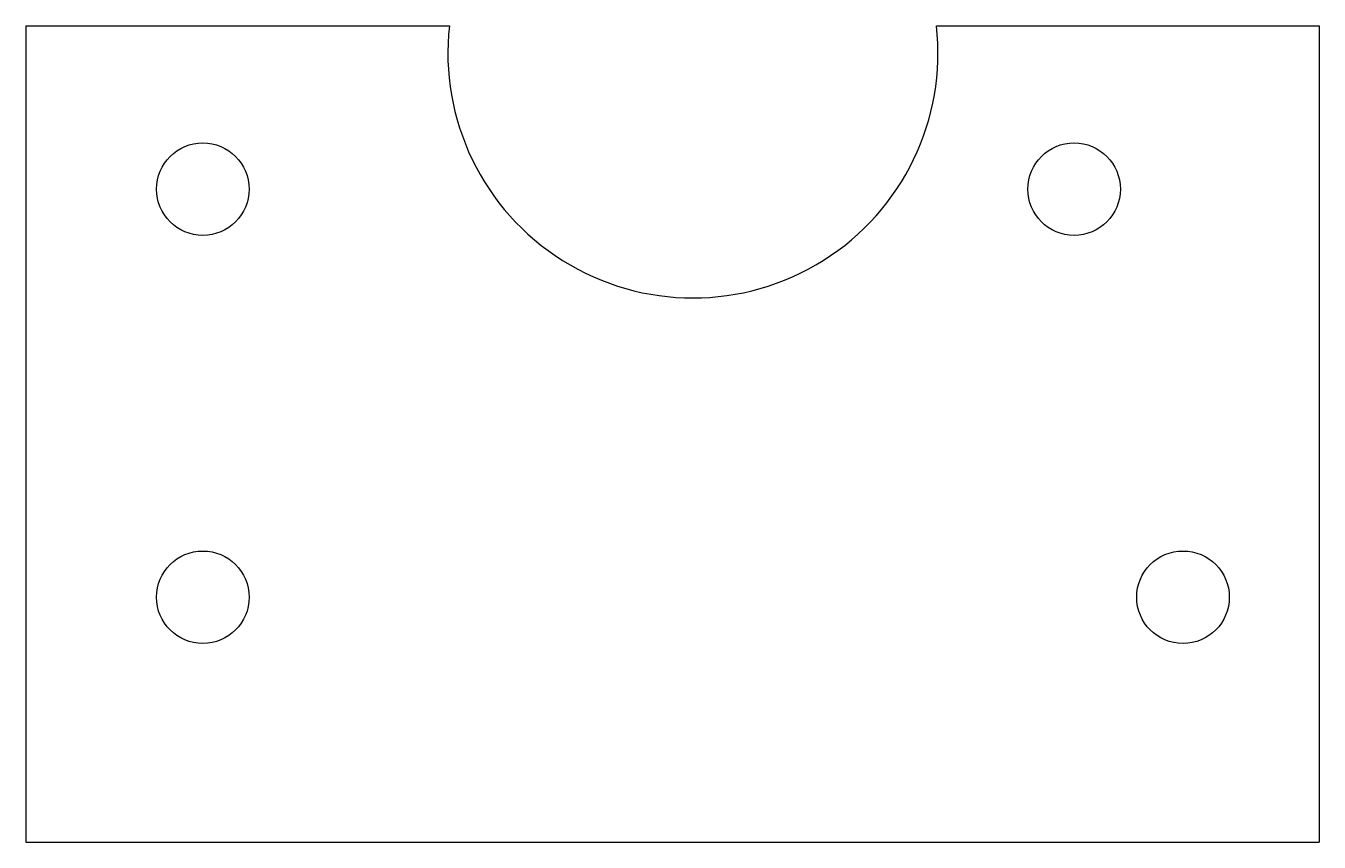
# Model space of a CAD drawing. Header units: millimetres. Extents: x -23.8 to 23.8, y -15 to 15.
import ezdxf

# ---------------------------------------------------------------- set-up
doc = ezdxf.new("R2010")
doc.units = ezdxf.units.MM

msp = doc.modelspace()

# ---------------------------------------------------------------- linework, layer by layer
for p, q in [((-23.75, 14.988), (-8.194, 14.988)), ((-23.75, 14.988), (-23.75, -15.012)), ((9.694, 14.988), (23.75, 14.988)), ((23.75, 14.988), (23.75, -15.012)), ((-23.75, -15.012), (23.75, -15.012))]:
    msp.add_line(p, q)
for centre in [(-17.25, 8.988), (14.75, 8.988), (-17.25, -6.012), (18.75, -6.012)]:
    msp.add_circle(centre, 1.7)
msp.add_arc((0.75, 13.988), 9, -186.3794, 6.3794)

doc.saveas('drawing.dxf')
